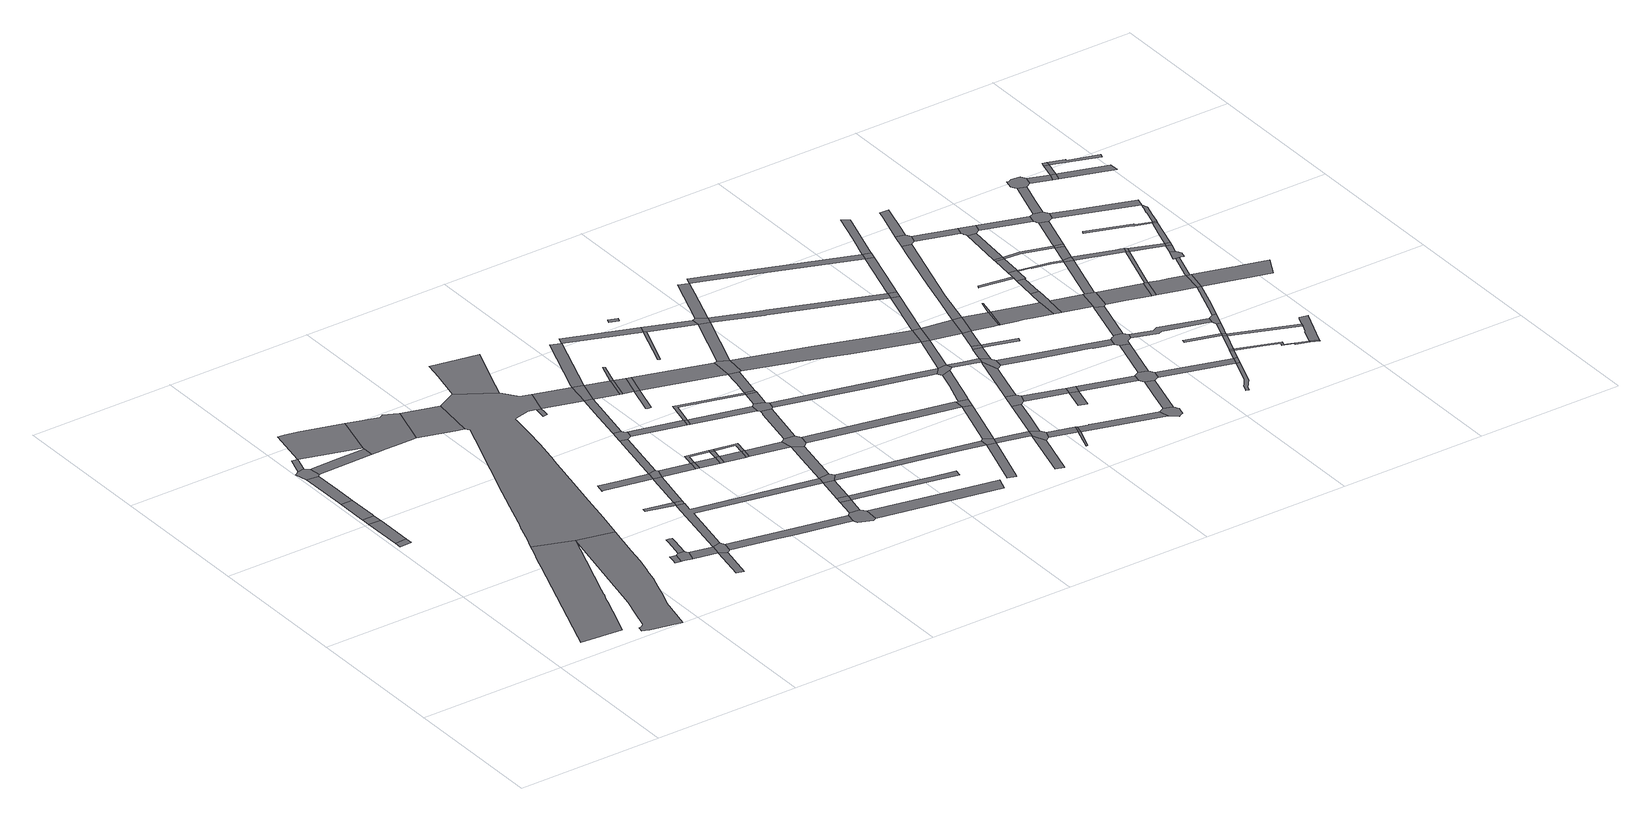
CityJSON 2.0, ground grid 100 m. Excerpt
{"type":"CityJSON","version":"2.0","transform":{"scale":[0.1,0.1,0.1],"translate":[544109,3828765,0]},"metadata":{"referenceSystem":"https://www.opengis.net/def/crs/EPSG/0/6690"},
"CityObjects":{
"road1":{"type":"Road","geometry":[{"type":"MultiSurface","lod":"1","boundaries":[[[0,1,2,3]]]}]},
"road2":{"type":"Road","attributes":{"RoadStructureAttribute.sectionType":"1"},"geometry":[{"type":"MultiSurface","lod":"1","boundaries":[[[4,1,0,5]]]}]},
"road3":{"type":"Road","geometry":[{"type":"MultiSurface","lod":"1","boundaries":[[[6,4,5,7]]]}]},
"road4":{"type":"Road","geometry":[{"type":"MultiSurface","lod":"1","boundaries":[[[8,9,10,11,6,7,12,13]]]}]},
"road5":{"type":"Road","attributes":{"function":"2","RoadStructureAttribute.sectionType":"1"},"geometry":[{"type":"MultiSurface","lod":"1","boundaries":[[[14,15,16,17,18,19,20,21,22,23,24,25,26,27,28,29,30,31,32,33,34,35,36,37,38,39,40,41]]]}]},
"road6":{"type":"Road","attributes":{"RoadStructureAttribute.sectionType":"1"},"geometry":[{"type":"MultiSurface","lod":"1","boundaries":[[[42,43,44,8,13,45,46,47]]]}]},
"road7":{"type":"Road","geometry":[{"type":"MultiSurface","lod":"1","boundaries":[[[48,49,50,42,47,51,52]]]}]},
"road8":{"type":"Road","attributes":{"RoadStructureAttribute.sectionType":"1"},"geometry":[{"type":"MultiSurface","lod":"1","boundaries":[[[53,49,48,54]]]}]},
"road9":{"type":"Road","attributes":{"function":"1"},"geometry":[{"type":"MultiSurface","lod":"1","boundaries":[[[41,55,56,57,58,59,60,61,62,63,64,65,66,67,68,69,70,71,72,73,74,75,76]]]}]},
"road10":{"type":"Road","attributes":{"RoadStructureAttribute.sectionType":"1"},"geometry":[{"type":"MultiSurface","lod":"1","boundaries":[[[77,78,79,52,51,80]]]}]},
"road11":{"type":"Road","attributes":{"function":"3","RoadStructureAttribute.sectionType":"1"},"geometry":[{"type":"MultiSurface","lod":"1","boundaries":[[[81,82,83,54,84,85,86,87]]]}]},
"road12":{"type":"Road","geometry":[{"type":"MultiSurface","lod":"1","boundaries":[[[88,89,90,91,92,93]]]}]},
"road13":{"type":"Road","attributes":{"RoadStructureAttribute.sectionType":"1"},"geometry":[{"type":"MultiSurface","lod":"1","boundaries":[[[94,95,93,92,96,97,98,99,100]]]}]},
"road14":{"type":"Road","geometry":[{"type":"MultiSurface","lod":"1","boundaries":[[[101,102,87,86,77,80,103,104,105,106,107,108,109,110]]]}]},
"road15":{"type":"Road","attributes":{"RoadStructureAttribute.sectionType":"1"},"geometry":[{"type":"MultiSurface","lod":"1","boundaries":[[[111,112,113,114,115,94,100]]]}]},
"road16":{"type":"Road","attributes":{"RoadStructureAttribute.sectionType":"1"},"geometry":[{"type":"MultiSurface","lod":"1","boundaries":[[[98,97,116,117]]]}]},
"road17":{"type":"Road","attributes":{"RoadStructureAttribute.sectionType":"1"},"geometry":[{"type":"MultiSurface","lod":"1","boundaries":[[[116,118,119,120]]]}]},
"road18":{"type":"Road","geometry":[{"type":"MultiSurface","lod":"1","boundaries":[[[121,117,116,120,122,123,124,125]]]}]},
"road19":{"type":"Road","attributes":{"function":"2"},"geometry":[{"type":"MultiSurface","lod":"1","boundaries":[[[126,127,128,129,130,131,132,133,134,135,136,137,138,139,140,141,142,143,144,145,146,147,148,149,14,41,76,150,151,152,153,154,155,156,157,158,159,160,161,162,163,164,165,166,167,168,169]]]}]},
"road20":{"type":"Road","geometry":[{"type":"MultiSurface","lod":"1","boundaries":[[[170,108,107,171,129,128]]]}]},
"road21":{"type":"Road","geometry":[{"type":"MultiSurface","lod":"1","boundaries":[[[172,173,174,175,176,177]]]}]},
"road22":{"type":"Road","geometry":[{"type":"MultiSurface","lod":"1","boundaries":[[[178,179,180,181,182,183,184]]]}]},
"road23":{"type":"Road","geometry":[{"type":"MultiSurface","lod":"1","boundaries":[[[177,176,185,186,187]]]}]},
"road24":{"type":"Road","attributes":{"RoadStructureAttribute.sectionType":"1"},"geometry":[{"type":"MultiSurface","lod":"1","boundaries":[[[183,188,189,177,187,190]]]}]},
"road25":{"type":"Road","attributes":{"RoadStructureAttribute.sectionType":"1"},"geometry":[{"type":"MultiSurface","lod":"1","boundaries":[[[191,125,124,192,193,194,195,196,197]]]}]},
"road26":{"type":"Road","geometry":[{"type":"MultiSurface","lod":"1","boundaries":[[[198,184,183,190,199]]]}]},
"road27":{"type":"Road","attributes":{"RoadStructureAttribute.sectionType":"1"},"geometry":[{"type":"MultiSurface","lod":"1","boundaries":[[[176,200,201,117,121,202,203,204,205,185]]]}]},
"road28":{"type":"Road","attributes":{"RoadStructureAttribute.sectionType":"1"},"geometry":[{"type":"MultiSurface","lod":"1","boundaries":[[[206,207,208,184,198,209]]]}]},
"road29":{"type":"Road","attributes":{"RoadStructureAttribute.sectionType":"1"},"geometry":[{"type":"MultiSurface","lod":"1","boundaries":[[[199,190,210,211]]]}]},
"road30":{"type":"Road","geometry":[{"type":"MultiSurface","lod":"1","boundaries":[[[165,212,213,214,215,216,217,166]]]}]},
"road31":{"type":"Road","geometry":[{"type":"MultiSurface","lod":"1","boundaries":[[[218,219,220,221,222,126,169,223,224,225,226,227]]]}]},
"road32":{"type":"Road","geometry":[{"type":"MultiSurface","lod":"1","boundaries":[[[211,210,228,229]]]}]},
"road33":{"type":"Road","geometry":[{"type":"MultiSurface","lod":"1","boundaries":[[[230,231,206,209,232,233,234,235]]]}]},
"road34":{"type":"Road","attributes":{"RoadStructureAttribute.sectionType":"1"},"geometry":[{"type":"MultiSurface","lod":"1","boundaries":[[[236,229,228,237,238]]]}]},
"road35":{"type":"Road","attributes":{"RoadStructureAttribute.sectionType":"1"},"geometry":[{"type":"MultiSurface","lod":"1","boundaries":[[[239,211,229,240,241,242]]]}]},
"road36":{"type":"Road","attributes":{"function":"3","RoadStructureAttribute.sectionType":"1"},"geometry":[{"type":"MultiSurface","lod":"1","boundaries":[[[167,166,243,244,245]]]}]},
"road37":{"type":"Road","attributes":{"RoadStructureAttribute.sectionType":"1"},"geometry":[{"type":"MultiSurface","lod":"1","boundaries":[[[244,246,247,248,249,230,235,250]]]}]},
"road38":{"type":"Road","geometry":[{"type":"MultiSurface","lod":"1","boundaries":[[[251,197,196,252,253,254,255,256]]]}]},
"road39":{"type":"Road","geometry":[{"type":"MultiSurface","lod":"1","boundaries":[[[238,237,257,258]]]}]},
"road40":{"type":"Road","attributes":{"RoadStructureAttribute.sectionType":"1"},"geometry":[{"type":"MultiSurface","lod":"1","boundaries":[[[241,238,258,259]]]}]},
"road41":{"type":"Road","attributes":{"RoadStructureAttribute.sectionType":"1"},"geometry":[{"type":"MultiSurface","lod":"1","boundaries":[[[260,251,256,261]]]}]},
"road42":{"type":"Road","geometry":[{"type":"MultiSurface","lod":"1","boundaries":[[[242,241,259,262]]]}]},
"road43":{"type":"Road","attributes":{"RoadStructureAttribute.sectionType":"1"},"geometry":[{"type":"MultiSurface","lod":"1","boundaries":[[[263,233,232,264,265,266]]]}]},
"road44":{"type":"Road","attributes":{"RoadStructureAttribute.sectionType":"1"},"geometry":[{"type":"MultiSurface","lod":"1","boundaries":[[[267,258,257,268,269]]]}]},
"road45":{"type":"Road","geometry":[{"type":"MultiSurface","lod":"1","boundaries":[[[270,260,261,271]]]}]},
"road46":{"type":"Road","geometry":[{"type":"MultiSurface","lod":"1","boundaries":[[[245,244,250,272]]]}]},
"road47":{"type":"Road","attributes":{"RoadStructureAttribute.sectionType":"1"},"geometry":[{"type":"MultiSurface","lod":"1","boundaries":[[[273,262,259,274,269,275]]]}]},
"road48":{"type":"Road","geometry":[{"type":"MultiSurface","lod":"1","boundaries":[[[269,268,276,275]]]}]},
"road49":{"type":"Road","attributes":{"RoadStructureAttribute.sectionType":"1"},"geometry":[{"type":"MultiSurface","lod":"1","boundaries":[[[203,270,271,277,278]]]}]},
"road50":{"type":"Road","attributes":{"function":"3","RoadStructureAttribute.sectionType":"1"},"geometry":[{"type":"MultiSurface","lod":"1","boundaries":[[[272,250,279,280,281]]]}]},
"road51":{"type":"Road","geometry":[{"type":"MultiSurface","lod":"1","boundaries":[[[266,265,282,283]]]}]},
"road52":{"type":"Road","geometry":[{"type":"MultiSurface","lod":"1","boundaries":[[[284,204,203,278,285]]]}]},
"road53":{"type":"Road","attributes":{"RoadStructureAttribute.sectionType":"1"},"geometry":[{"type":"MultiSurface","lod":"1","boundaries":[[[286,287,288,289,290]]]}]},
"road54":{"type":"Road","attributes":{"RoadStructureAttribute.sectionType":"1"},"geometry":[{"type":"MultiSurface","lod":"1","boundaries":[[[291,275,276,292,293]]]}]},
"road55":{"type":"Road","geometry":[{"type":"MultiSurface","lod":"1","boundaries":[[[281,280,294,295]]]}]},
"road56":{"type":"Road","attributes":{"RoadStructureAttribute.sectionType":"1"},"geometry":[{"type":"MultiSurface","lod":"1","boundaries":[[[296,297,298,245,272,299]]]}]},
"road57":{"type":"Road","attributes":{"RoadStructureAttribute.sectionType":"1"},"geometry":[{"type":"MultiSurface","lod":"1","boundaries":[[[292,300,204,284,301,302]]]}]},
"road58":{"type":"Road","attributes":{"function":"3","RoadStructureAttribute.sectionType":"1"},"geometry":[{"type":"MultiSurface","lod":"1","boundaries":[[[295,294,303,286,304]]]}]},
"road59":{"type":"Road","geometry":[{"type":"MultiSurface","lod":"1","boundaries":[[[304,286,290,305]]]}]},
"road60":{"type":"Road","geometry":[{"type":"MultiSurface","lod":"1","boundaries":[[[306,307,308,309,281,295]]]}]},
"road61":{"type":"Road","attributes":{"RoadStructureAttribute.sectionType":"1"},"geometry":[{"type":"MultiSurface","lod":"1","boundaries":[[[283,282,310,311]]]}]},
"road62":{"type":"Road","geometry":[{"type":"MultiSurface","lod":"1","boundaries":[[[312,293,292,302,313,314,315,316]]]}]},
"road63":{"type":"Road","attributes":{"RoadStructureAttribute.sectionType":"1"},"geometry":[{"type":"MultiSurface","lod":"1","boundaries":[[[317,255,254,318,319]]]}]},
"road64":{"type":"Road","attributes":{"RoadStructureAttribute.sectionType":"1"},"geometry":[{"type":"MultiSurface","lod":"1","boundaries":[[[320,321,322,323,324,325,271,261]]]}]},
"road65":{"type":"Road","attributes":{"RoadStructureAttribute.sectionType":"1"},"geometry":[{"type":"MultiSurface","lod":"1","boundaries":[[[326,266,283,327,328,329]]]}]},
"road66":{"type":"Road","attributes":{"RoadStructureAttribute.sectionType":"1"},"geometry":[{"type":"MultiSurface","lod":"1","boundaries":[[[330,331,332,312,316,333]]]}]},
"road67":{"type":"Road","attributes":{"function":"3","RoadStructureAttribute.sectionType":"1"},"geometry":[{"type":"MultiSurface","lod":"1","boundaries":[[[305,290,334,335,336,337,338]]]}]},
"road68":{"type":"Road","geometry":[{"type":"MultiSurface","lod":"1","boundaries":[[[339,340,341,311,310,330,333,342,343,344]]]}]},
"road69":{"type":"Road","attributes":{"RoadStructureAttribute.sectionType":"1"},"geometry":[{"type":"MultiSurface","lod":"1","boundaries":[[[345,346,347,285,278,348,349,350]]]}]},
"road70":{"type":"Road","attributes":{"RoadStructureAttribute.sectionType":"1"},"geometry":[{"type":"MultiSurface","lod":"1","boundaries":[[[351,328,339,344,352]]]}]},
"road71":{"type":"Road","attributes":{"RoadStructureAttribute.sectionType":"1"},"geometry":[{"type":"MultiSurface","lod":"1","boundaries":[[[353,299,354,355,356]]]}]},
"road72":{"type":"Road","geometry":[{"type":"MultiSurface","lod":"1","boundaries":[[[329,328,351,352,357]]]}]},
"road73":{"type":"Road","attributes":{"RoadStructureAttribute.sectionType":"1"},"geometry":[{"type":"MultiSurface","lod":"1","boundaries":[[[337,358,359,360,361,329,357,362]]]}]},
"road74":{"type":"Road","attributes":{"RoadStructureAttribute.sectionType":"1"},"geometry":[{"type":"MultiSurface","lod":"1","boundaries":[[[355,363,364,365,366]]]}]},
"road75":{"type":"Road","geometry":[{"type":"MultiSurface","lod":"1","boundaries":[[[367,338,337,362,368,369]]]}]},
"road76":{"type":"Road","geometry":[{"type":"MultiSurface","lod":"1","boundaries":[[[370,371,372,373]]]}]},
"road77":{"type":"Road","attributes":{"RoadStructureAttribute.sectionType":"1"},"geometry":[{"type":"MultiSurface","lod":"1","boundaries":[[[374,375,376,315,314,377,378,379,380]]]}]},
"road78":{"type":"Road","attributes":{"RoadStructureAttribute.sectionType":"1"},"geometry":[{"type":"MultiSurface","lod":"1","boundaries":[[[349,381,382,383,384]]]}]},
"road79":{"type":"Road","geometry":[{"type":"MultiSurface","lod":"1","boundaries":[[[356,355,366,385,386]]]}]},
"road80":{"type":"Road","attributes":{"RoadStructureAttribute.sectionType":"1"},"geometry":[{"type":"MultiSurface","lod":"1","boundaries":[[[385,367,369,387]]]}]},
"road81":{"type":"Road","attributes":{"RoadStructureAttribute.sectionType":"1"},"geometry":[{"type":"MultiSurface","lod":"1","boundaries":[[[388,343,342,389,390,391,392,393]]]}]},
"road82":{"type":"Road","geometry":[{"type":"MultiSurface","lod":"1","boundaries":[[[394,350,349,384,395]]]}]},
"road83":{"type":"Road","geometry":[{"type":"MultiSurface","lod":"1","boundaries":[[[396,386,385,387,397]]]}]},
"road84":{"type":"Road","attributes":{"RoadStructureAttribute.sectionType":"1"},"geometry":[{"type":"MultiSurface","lod":"1","boundaries":[[[398,399,400,401,402]]]}]},
"road85":{"type":"Road","attributes":{"RoadStructureAttribute.sectionType":"1"},"geometry":[{"type":"MultiSurface","lod":"1","boundaries":[[[403,395,384,404,405,398,406]]]}]},
"road86":{"type":"Road","attributes":{"RoadStructureAttribute.sectionType":"1"},"geometry":[{"type":"MultiSurface","lod":"1","boundaries":[[[379,394,395,407,408]]]}]},
"road87":{"type":"Road","attributes":{"RoadStructureAttribute.sectionType":"1"},"geometry":[{"type":"MultiSurface","lod":"1","boundaries":[[[409,396,397,410,411,412]]]}]},
"road88":{"type":"Road","attributes":{"function":"3","RoadStructureAttribute.sectionType":"1"},"geometry":[{"type":"MultiSurface","lod":"1","boundaries":[[[413,414,369,368,415,416,417,418,419,420,421,422]]]}]},
"road89":{"type":"Road","geometry":[{"type":"MultiSurface","lod":"1","boundaries":[[[406,398,402,423,424,425]]]}]},
"road90":{"type":"Road","geometry":[{"type":"MultiSurface","lod":"1","boundaries":[[[380,379,408,426,427]]]}]},
"road91":{"type":"Road","attributes":{"RoadStructureAttribute.sectionType":"1"},"geometry":[{"type":"MultiSurface","lod":"1","boundaries":[[[428,429,406,425,430,431,432,433,434]]]}]},
"road92":{"type":"Road","attributes":{"RoadStructureAttribute.sectionType":"1"},"geometry":[{"type":"MultiSurface","lod":"1","boundaries":[[[424,423,435,436,437]]]}]},
"road93":{"type":"Road","geometry":[{"type":"MultiSurface","lod":"1","boundaries":[[[436,438,439,440,441,442,443,444]]]}]},
"road94":{"type":"Road","attributes":{"RoadStructureAttribute.sectionType":"1"},"geometry":[{"type":"MultiSurface","lod":"1","boundaries":[[[445,446,447,448,449,450,427,426]]]}]},
"road95":{"type":"Road","geometry":[{"type":"MultiSurface","lod":"1","boundaries":[[[437,436,444,451]]]}]},
"road96":{"type":"Road","geometry":[{"type":"MultiSurface","lod":"1","boundaries":[[[452,428,434,453,454,455]]]}]},
"road97":{"type":"Road","geometry":[{"type":"MultiSurface","lod":"1","boundaries":[[[456,393,392,447,446,457]]]}]},
"road98":{"type":"Road","attributes":{"RoadStructureAttribute.sectionType":"1"},"geometry":[{"type":"MultiSurface","lod":"1","boundaries":[[[458,459,460,461,397,387,462,463,464,465,466,467]]]}]},
"road99":{"type":"Road","attributes":{"RoadStructureAttribute.sectionType":"1"},"geometry":[{"type":"MultiSurface","lod":"1","boundaries":[[[468,469,470,452,455,471,472]]]}]},
"road100":{"type":"Road","attributes":{"RoadStructureAttribute.sectionType":"1"},"geometry":[{"type":"MultiSurface","lod":"1","boundaries":[[[421,393,456,473]]]}]},
"road101":{"type":"Road","attributes":{"RoadStructureAttribute.sectionType":"1"},"geometry":[{"type":"MultiSurface","lod":"1","boundaries":[[[474,475,476,456,457,477,478,468,479]]]}]},
"road102":{"type":"Road","attributes":{"RoadStructureAttribute.sectionType":"1"},"geometry":[{"type":"MultiSurface","lod":"1","boundaries":[[[480,481,454,453,482,483,484]]]}]},
"road103":{"type":"Road","attributes":{"RoadStructureAttribute.sectionType":"1"},"geometry":[{"type":"MultiSurface","lod":"1","boundaries":[[[485,486,487,488,451,444,489,490]]]}]},
"road104":{"type":"Road","geometry":[{"type":"MultiSurface","lod":"1","boundaries":[[[483,491,492,493]]]}]},
"road105":{"type":"Road","geometry":[{"type":"MultiSurface","lod":"1","boundaries":[[[422,421,473,494]]]}]},
"road106":{"type":"Road","geometry":[{"type":"MultiSurface","lod":"1","boundaries":[[[479,468,472,495,496,497,498,499]]]}]},
"road107":{"type":"Road","attributes":{"RoadStructureAttribute.sectionType":"1"},"geometry":[{"type":"MultiSurface","lod":"1","boundaries":[[[500,501,479,499,502,503]]]}]},
"road108":{"type":"Road","geometry":[{"type":"MultiSurface","lod":"1","boundaries":[[[484,483,493,504]]]}]},
"road109":{"type":"Road","attributes":{"RoadStructureAttribute.sectionType":"1"},"geometry":[{"type":"MultiSurface","lod":"1","boundaries":[[[505,506,412,507,508,509]]]}]},
"road110":{"type":"Road","geometry":[{"type":"MultiSurface","lod":"1","boundaries":[[[510,500,503,511]]]}]},
"road111":{"type":"Road","attributes":{"function":"3","RoadStructureAttribute.sectionType":"1"},"geometry":[{"type":"MultiSurface","lod":"1","boundaries":[[[494,473,512,513]]]}]},
"road112":{"type":"Road","attributes":{"RoadStructureAttribute.sectionType":"1"},"geometry":[{"type":"MultiSurface","lod":"1","boundaries":[[[466,422,494,514]]]}]},
"road113":{"type":"Road","attributes":{"RoadStructureAttribute.sectionType":"1"},"geometry":[{"type":"MultiSurface","lod":"1","boundaries":[[[512,510,511,515,516]]]}]},
"road114":{"type":"Road","geometry":[{"type":"MultiSurface","lod":"1","boundaries":[[[517,490,489,518,519,520,521,522,523,524,525]]]}]},
"road115":{"type":"Road","geometry":[{"type":"MultiSurface","lod":"1","boundaries":[[[526,527,528,529,530,511,503]]]}]},
"road116":{"type":"Road","attributes":{"RoadStructureAttribute.sectionType":"1"},"geometry":[{"type":"MultiSurface","lod":"1","boundaries":[[[504,493,531,532]]]}]},
"road117":{"type":"Road","geometry":[{"type":"MultiSurface","lod":"1","boundaries":[[[513,512,516,533]]]}]},
"road118":{"type":"Road","geometry":[{"type":"MultiSurface","lod":"1","boundaries":[[[467,466,514,534]]]}]},
"road119":{"type":"Road","attributes":{"RoadStructureAttribute.sectionType":"1"},"geometry":[{"type":"MultiSurface","lod":"1","boundaries":[[[535,536,537,517,525,538]]]}]},
"road120":{"type":"Road","attributes":{"RoadStructureAttribute.sectionType":"1"},"geometry":[{"type":"MultiSurface","lod":"1","boundaries":[[[539,496,495,540,541,542,543,544,545,546,547]]]}]},
"road121":{"type":"Road","attributes":{"function":"3","RoadStructureAttribute.sectionType":"1"},"geometry":[{"type":"MultiSurface","lod":"1","boundaries":[[[548,549,533,516,550,551,552]]]}]},
"road122":{"type":"Road","attributes":{"RoadStructureAttribute.sectionType":"1"},"geometry":[{"type":"MultiSurface","lod":"1","boundaries":[[[508,467,534,553,554]]]}]},
"road123":{"type":"Road","attributes":{"function":"3","RoadStructureAttribute.sectionType":"1"},"geometry":[{"type":"MultiSurface","lod":"1","boundaries":[[[552,551,555,556]]]}]},
"road124":{"type":"Road","geometry":[{"type":"MultiSurface","lod":"1","boundaries":[[[557,532,531,535,538,558,559,560,561,562,563,564]]]}]},
"road125":{"type":"Road","geometry":[{"type":"MultiSurface","lod":"1","boundaries":[[[565,566,567,552,556]]]}]},
"road126":{"type":"Road","attributes":{"RoadStructureAttribute.sectionType":"1"},"geometry":[{"type":"MultiSurface","lod":"1","boundaries":[[[568,569,570,571,572,573,574,513,533,575,576]]]}]},
"road127":{"type":"Road","geometry":[{"type":"MultiSurface","lod":"1","boundaries":[[[509,508,554,577]]]}]},
"road128":{"type":"Road","attributes":{"function":"3","RoadStructureAttribute.sectionType":"1"},"geometry":[{"type":"MultiSurface","lod":"1","boundaries":[[[578,579,556,555,580,581,582,583,584,585]]]}]},
"road129":{"type":"Road","attributes":{"RoadStructureAttribute.sectionType":"1"},"geometry":[{"type":"MultiSurface","lod":"1","boundaries":[[[586,557,564,587]]]}]},
"road130":{"type":"Road","attributes":{"RoadStructureAttribute.sectionType":"1"},"geometry":[{"type":"MultiSurface","lod":"1","boundaries":[[[588,589,509,577,590,591,592]]]}]},
"road131":{"type":"Road","geometry":[{"type":"MultiSurface","lod":"1","boundaries":[[[593,594,595,596,547,546,586,587,597,598,599,600,601,602]]]}]},
"road132":{"type":"Road","attributes":{"RoadStructureAttribute.sectionType":"1"},"geometry":[{"type":"MultiSurface","lod":"1","boundaries":[[[561,560,603,604,605]]]}]},
"road133":{"type":"Road","geometry":[{"type":"MultiSurface","lod":"1","boundaries":[[[606,585,584,607,608,609,610,611]]]}]},
"road134":{"type":"Road","geometry":[{"type":"MultiSurface","lod":"1","boundaries":[[[612,613,614,615,616,617]]]}]},
"road135":{"type":"Road","attributes":{"RoadStructureAttribute.sectionType":"1"},"geometry":[{"type":"MultiSurface","lod":"1","boundaries":[[[604,618,619,620,621,622,623,624,625,626,627,628,629,630,631]]]}]},
"road136":{"type":"Road","geometry":[{"type":"MultiSurface","lod":"1","boundaries":[[[632,568,576,633,634,635,636,637,638,639]]]}]},
"road137":{"type":"Road","attributes":{"RoadStructureAttribute.sectionType":"1"},"geometry":[{"type":"MultiSurface","lod":"1","boundaries":[[[640,593,602,641,642]]]}]},
"road138":{"type":"Road","attributes":{"RoadStructureAttribute.sectionType":"1"},"geometry":[{"type":"MultiSurface","lod":"1","boundaries":[[[643,606,611,644]]]}]},
"road139":{"type":"Road","attributes":{"function":"3","RoadStructureAttribute.sectionType":"1"},"geometry":[{"type":"MultiSurface","lod":"1","boundaries":[[[608,607,645,646,647]]]}]},
"road140":{"type":"Road","geometry":[{"type":"MultiSurface","lod":"1","boundaries":[[[648,649,617,616,643,644,650,651,652,653]]]}]},
"road141":{"type":"Road","attributes":{"RoadStructureAttribute.sectionType":"1"},"geometry":[{"type":"MultiSurface","lod":"1","boundaries":[[[654,655,632,639,656,657,658]]]}]},
"road142":{"type":"Road","geometry":[{"type":"MultiSurface","lod":"1","boundaries":[[[605,604,631,659,660]]]}]},
"road143":{"type":"Road","attributes":{"RoadStructureAttribute.sectionType":"1"},"geometry":[{"type":"MultiSurface","lod":"1","boundaries":[[[661,648,653,662,663]]]}]},
"road144":{"type":"Road","geometry":[{"type":"MultiSurface","lod":"1","boundaries":[[[647,646,640,642,664,665,666,667,668,669,670]]]}]},
"road145":{"type":"Road","attributes":{"RoadStructureAttribute.sectionType":"1"},"geometry":[{"type":"MultiSurface","lod":"1","boundaries":[[[671,672,605,660,673,674]]]}]},
"road146":{"type":"Road","attributes":{"RoadStructureAttribute.sectionType":"1"},"geometry":[{"type":"MultiSurface","lod":"1","boundaries":[[[675,636,635,676,677]]]}]},
"road147":{"type":"Road","attributes":{"RoadStructureAttribute.sectionType":"1"},"geometry":[{"type":"MultiSurface","lod":"1","boundaries":[[[678,679,599,598,680,681,682,683]]]}]},
"road148":{"type":"Road","geometry":[{"type":"MultiSurface","lod":"1","boundaries":[[[684,661,663,685]]]}]},
"road149":{"type":"Road","geometry":[{"type":"MultiSurface","lod":"1","boundaries":[[[686,671,674,687]]]}]},
"road150":{"type":"Road","geometry":[{"type":"MultiSurface","lod":"1","boundaries":[[[688,689,690,691,692]]]}]},
"road151":{"type":"Road","attributes":{"RoadStructureAttribute.sectionType":"1"},"geometry":[{"type":"MultiSurface","lod":"1","boundaries":[[[693,684,685,694,695,696]]]}]},
"road152":{"type":"Road","attributes":{"RoadStructureAttribute.sectionType":"1"},"geometry":[{"type":"MultiSurface","lod":"1","boundaries":[[[691,686,687,697]]]}]},
"road153":{"type":"Road","attributes":{"RoadStructureAttribute.sectionType":"1"},"geometry":[{"type":"MultiSurface","lod":"1","boundaries":[[[698,699,653,652,700,701,702,703,704]]]}]},
"road154":{"type":"Road","attributes":{"RoadStructureAttribute.sectionType":"1"},"geometry":[{"type":"MultiSurface","lod":"1","boundaries":[[[703,705,670,669,706]]]}]},
"road155":{"type":"Road","geometry":[{"type":"MultiSurface","lod":"1","boundaries":[[[692,691,697,707]]]}]},
"road156":{"type":"Road","attributes":{"function":"3","RoadStructureAttribute.sectionType":"1"},"geometry":[{"type":"MultiSurface","lod":"1","boundaries":[[[667,666,708,709,710]]]}]},
"road157":{"type":"Road","geometry":[{"type":"MultiSurface","lod":"1","boundaries":[[[711,677,676,712,713,714,693,696,715,716,717,718]]]}]},
"road158":{"type":"Road","attributes":{"RoadStructureAttribute.sectionType":"1"},"geometry":[{"type":"MultiSurface","lod":"1","boundaries":[[[719,685,663,720,721,722]]]}]},
"road159":{"type":"Road","attributes":{"RoadStructureAttribute.sectionType":"1"},"geometry":[{"type":"MultiSurface","lod":"1","boundaries":[[[723,692,707,724,725,726,727]]]}]},
"road160":{"type":"Road","attributes":{"RoadStructureAttribute.sectionType":"1"},"geometry":[{"type":"MultiSurface","lod":"1","boundaries":[[[728,729,687,674,730,731,732,733,734,735,736]]]}]},
"road161":{"type":"Road","geometry":[{"type":"MultiSurface","lod":"1","boundaries":[[[737,683,682,738,723,727,739,740,741]]]}]},
"road162":{"type":"Road","geometry":[{"type":"MultiSurface","lod":"1","boundaries":[[[742,704,703,706]]]}]},
"road163":{"type":"Road","geometry":[{"type":"MultiSurface","lod":"1","boundaries":[[[743,710,709,744,745,746]]]}]},
"road164":{"type":"Road","attributes":{"RoadStructureAttribute.sectionType":"1"},"geometry":[{"type":"MultiSurface","lod":"1","boundaries":[[[721,747,748,704,742,749]]]}]},
"road165":{"type":"Road","attributes":{"RoadStructureAttribute.sectionType":"1"},"geometry":[{"type":"MultiSurface","lod":"1","boundaries":[[[707,697,750,751]]]}]},
"road166":{"type":"Road","geometry":[{"type":"MultiSurface","lod":"1","boundaries":[[[722,721,749,752]]]}]},
"road167":{"type":"Road","attributes":{"RoadStructureAttribute.sectionType":"1"},"geometry":[{"type":"MultiSurface","lod":"1","boundaries":[[[718,717,753,754]]]}]},
"road168":{"type":"Road","attributes":{"RoadStructureAttribute.sectionType":"1"},"geometry":[{"type":"MultiSurface","lod":"1","boundaries":[[[755,756,757,758,737,741,759,760,761,762]]]}]},
"road169":{"type":"Road","attributes":{"function":"3","RoadStructureAttribute.sectionType":"1"},"geometry":[{"type":"MultiSurface","lod":"1","boundaries":[[[763,764,765,766,767,745,744,768,769,755,770]]]}]},
"road170":{"type":"Road","geometry":[{"type":"MultiSurface","lod":"1","boundaries":[[[735,771,772,736]]]}]},
"road171":{"type":"Road","attributes":{"RoadStructureAttribute.sectionType":"1"},"geometry":[{"type":"MultiSurface","lod":"1","boundaries":[[[773,774,742,706,775,776,777]]]}]},
"road172":{"type":"Road","attributes":{"RoadStructureAttribute.sectionType":"1"},"geometry":[{"type":"MultiSurface","lod":"1","boundaries":[[[778,779,722,752,780]]]}]},
"road173":{"type":"Road","attributes":{"RoadStructureAttribute.sectionType":"1"},"geometry":[{"type":"MultiSurface","lod":"1","boundaries":[[[776,746,745,781]]]}]},
"road174":{"type":"Road","geometry":[{"type":"MultiSurface","lod":"1","boundaries":[[[782,783,751,750,784,785,786,787,736,772,788,789]]]}]},
"road175":{"type":"Road","geometry":[{"type":"MultiSurface","lod":"1","boundaries":[[[770,755,762,790,791,792]]]}]},
"road176":{"type":"Road","geometry":[{"type":"MultiSurface","lod":"1","boundaries":[[[793,794,795,754,753,796,797,778,780,798,799,800,801,802]]]}]},
"road177":{"type":"Road","geometry":[{"type":"MultiSurface","lod":"1","boundaries":[[[777,776,781,803]]]}]},
"road178":{"type":"Road","attributes":{"RoadStructureAttribute.sectionType":"1"},"geometry":[{"type":"MultiSurface","lod":"1","boundaries":[[[804,805,770,792,806]]]}]},
"road179":{"type":"Road","attributes":{"RoadStructureAttribute.sectionType":"1"},"geometry":[{"type":"MultiSurface","lod":"1","boundaries":[[[807,803,781,808,809,810,811,812]]]}]},
"road180":{"type":"Road","attributes":{"RoadStructureAttribute.sectionType":"1"},"geometry":[{"type":"MultiSurface","lod":"1","boundaries":[[[813,793,802,814,815]]]}]},
"road181":{"type":"Road","geometry":[{"type":"MultiSurface","lod":"1","boundaries":[[[816,817,818,819,804,806,820,821,822,823,824,825]]]}]},
"road182":{"type":"Road","attributes":{"RoadStructureAttribute.sectionType":"1"},"geometry":[{"type":"MultiSurface","lod":"1","boundaries":[[[826,827,828,829,830,831,832,833,834,835]]]}]},
"road183":{"type":"Road","attributes":{"RoadStructureAttribute.sectionType":"1"},"geometry":[{"type":"MultiSurface","lod":"1","boundaries":[[[811,816,825,836]]]}]},
"road184":{"type":"Road","attributes":{"function":"3","RoadStructureAttribute.sectionType":"1"},"geometry":[{"type":"MultiSurface","lod":"1","boundaries":[[[837,838,839,790,762,840,841,842,843,844]]]}]},
"road185":{"type":"Road","geometry":[{"type":"MultiSurface","lod":"1","boundaries":[[[812,811,836,845]]]}]},
"road186":{"type":"Road","geometry":[{"type":"MultiSurface","lod":"1","boundaries":[[[846,847,848,849,850,851,813,815,852,853,854]]]}]},
"road187":{"type":"Road","attributes":{"RoadStructureAttribute.sectionType":"1"},"geometry":[{"type":"MultiSurface","lod":"1","boundaries":[[[855,856,801,800,857,858]]]}]},
"road188":{"type":"Road","attributes":{"RoadStructureAttribute.sectionType":"1"},"geometry":[{"type":"MultiSurface","lod":"1","boundaries":[[[834,859,860,812,845,861]]]}]},
"road189":{"type":"Road","attributes":{"RoadStructureAttribute.sectionType":"1"},"geometry":[{"type":"MultiSurface","lod":"1","boundaries":[[[862,863,853,852,864,865]]]}]},
"road190":{"type":"Road","geometry":[{"type":"MultiSurface","lod":"1","boundaries":[[[835,834,861,866]]]}]},
"road191":{"type":"Road","geometry":[{"type":"MultiSurface","lod":"1","boundaries":[[[865,864,867,868]]]}]},
"road192":{"type":"Road","attributes":{"RoadStructureAttribute.sectionType":"1"},"geometry":[{"type":"MultiSurface","lod":"1","boundaries":[[[857,869,870,871,872,873,874,835,866,875,876,877]]]}]},
"road193":{"type":"Road","attributes":{"RoadStructureAttribute.sectionType":"1"},"geometry":[{"type":"MultiSurface","lod":"1","boundaries":[[[878,865,868,879]]]}]},
"road194":{"type":"Road","geometry":[{"type":"MultiSurface","lod":"1","boundaries":[[[880,878,879,881]]]}]},
"road195":{"type":"Road","attributes":{"RoadStructureAttribute.sectionType":"1"},"geometry":[{"type":"MultiSurface","lod":"1","boundaries":[[[868,867,882,883]]]}]},
"road196":{"type":"Road","attributes":{"RoadStructureAttribute.sectionType":"1"},"geometry":[{"type":"MultiSurface","lod":"1","boundaries":[[[884,885,881,879,886,887]]]}]}
},
"vertices":[
[115,1738,0],[34,1732,0],[34,1687,0],[115,1688,0],
[32,2007,0],[113,2001,0],
[32,2067,0],[113,2068,0],
[31,2287,0],[31,2234,0],[31,2231,0],[32,2077,0],[113,2084,0],[112,2288,0],
[665,1237,0],[639,1168,0],[614,1103,0],[593,1050,0],[579,1011,0],[292,233,0],[267,167,0],[551,140,0],[625,339,0],[628,348,0],[640,378,0],[661,434,0],[675,473,0],[687,506,0],[699,536,0],[700,540,0],[710,569,0],[718,591,0],[725,610,0],[739,646,0],[750,678,0],[773,740,0],[785,771,0],[837,911,0],[863,981,0],[909,1106,0],[918,1129,0],[922,1141,0],
[30,2638,0],[31,2306,0],[31,2301,0],[111,2328,0],[111,2442,0],[110,2629,0],
[87,2752,0],[41,2740,0],[6,2720,0],[124,2644,0],[115,2723,0],
[81,2867,0],[121,2859,0],
[916,1106,0],[762,378,0],[723,245,0],[690,130,0],[688,124,0],[688,122,0],[688,120,0],[664,104,0],[645,102,0],[637,64,0],[682,47,0],[684,47,0],[893,1,0],[946,242,0],[977,322,0],[1011,425,0],[1045,518,0],[1067,608,0],[1069,615,0],[1098,728,0],[1122,851,0],[1172,1087,0],
[512,2730,0],[297,2726,0],[181,2725,0],[513,2650,0],
[307,3116,0],[222,3132,0],[174,3140,0],[501,2748,0],[510,2744,0],[512,2742,0],[588,3034,0],
[1269,661,0],[1268,661,0],[1262,624,0],[1256,587,0],[1295,580,0],[1309,653,0],
[1334,668,0],[1315,656,0],[1317,576,0],[1367,566,0],[1390,637,0],[1385,645,0],[1374,664,0],
[823,2981,0],[804,2972,0],[553,2650,0],[618,2653,0],[683,2654,0],[820,2656,0],[838,2651,0],[921,2939,0],[923,2943,0],[827,2984,0],
[1399,794,0],[1406,829,0],[1386,832,0],[1366,836,0],[1360,801,0],
[1531,535,0],[1546,607,0],
[1482,281,0],[1533,271,0],[1580,506,0],
[1602,620,0],[1595,515,0],[1600,517,0],[1605,520,0],[1619,592,0],
[1304,2941,0],[1276,2926,0],[1170,2870,0],[1136,2572,0],[1152,2541,0],[1128,2476,0],[1112,2435,0],[1013,2172,0],[999,2135,0],[992,2115,0],[989,2108,0],[980,2085,0],[971,2063,0],[922,1931,0],[832,1688,0],[767,1512,0],[755,1479,0],[740,1439,0],[737,1432,0],[733,1422,0],[732,1419,0],[710,1354,0],[709,1352,0],[708,1347,0],[1210,1264,0],[1253,1477,0],[1296,1690,0],[1353,1963,0],[1356,1974,0],[1394,2166,0],[1395,2173,0],[1397,2181,0],[1420,2313,0],[1441,2476,0],[1442,2487,0],[1442,2489,0],[1457,2493,0],[1555,2521,0],[1610,2505,0],[1610,2503,0],[1637,2497,0],[1688,2664,0],[1616,2686,0],[1541,2792,0],
[1073,2897,0],[1076,2582,0],
[1459,1201,0],[1458,1202,0],[1456,1187,0],[1454,1172,0],[1643,1124,0],[1651,1159,0],
[1536,1551,0],[1396,1578,0],[1388,1546,0],[1380,1513,0],[1382,1513,0],[1710,1450,0],[1723,1515,0],
[1698,1114,0],[1698,1117,0],[1705,1148,0],
[1707,1436,0],[1651,1161,0],[1765,1442,0],
[2015,515,0],[1918,459,0],[1996,444,0],[2117,421,0],[2192,405,0],[2397,367,0],[2410,439,0],
[1779,1527,0],[1789,1511,0],
[1641,1113,0],[1641,1112,0],[1675,988,0],[2505,830,0],[2517,884,0],[1685,1042,0],
[1802,1922,0],[1742,1613,0],[1730,1554,0],[1853,1912,0],
[1983,1399,0],[1997,1471,0],
[1604,2471,0],[1597,2425,0],[1596,2420,0],[1613,2423,0],[1629,2425,0],[1634,2466,0],
[1378,3280,0],[1354,3155,0],[1314,2966,0],[1313,2963,0],[1309,2953,0],[1572,2875,0],[1613,2983,0],[1634,3041,0],[1671,3138,0],[1702,3218,0],
[2006,1394,0],[2020,1466,0],
[1821,2019,0],[1805,1933,0],[1886,1930,0],[1899,1983,0],[1887,1986,0],[1873,2010,0],
[2146,1442,0],[2139,1368,0],[2153,1440,0],
[2012,1555,0],[2032,1535,0],[2165,1511,0],[2168,1528,0],
[1643,2495,0],[1899,2423,0],[1928,2591,0],
[1898,2422,0],[1859,2219,0],[1834,2086,0],[1823,2031,0],[1953,2410,0],
[2433,456,0],[2409,342,0],[2501,303,0],[2523,317,0],[2528,414,0],[2504,451,0],
[2166,1363,0],[2180,1434,0],
[2195,1506,0],
[2458,587,0],[2529,573,0],
[2198,1523,0],
[2240,1900,0],[2072,1884,0],[2236,1843,0],[2249,1897,0],
[2315,1408,0],[2304,1336,0],[2318,1407,0],
[2468,636,0],[2539,621,0],
[1998,2570,0],
[2358,1495,0],[2333,1480,0],[2340,1404,0],
[2326,1332,0],
[2542,641,0],[2576,815,0],
[1964,2406,0],[2114,2364,0],[2159,2521,0],
[2256,1838,0],[2269,1891,0],
[2591,895,0],[2615,863,0],
[2203,2338,0],[2144,2138,0],[2160,2133,0],[2177,2129,0],[2236,2329,0],
[2349,1402,0],[2592,1279,0],[2580,1357,0],
[2133,2358,0],[2177,2515,0],
[2107,3068,0],[1937,2615,0],[1929,2593,0],[2175,3042,0],
[2563,1123,0],[2636,1123,0],[2658,1237,0],
[2200,2339,0],[2250,2493,0],
[2284,2482,0],
[2226,2666,0],[2219,2670,0],[2211,2674,0],[2211,2673,0],
[2669,1735,0],[2672,1791,0],
[2611,1376,0],[2671,1246,0],[2690,1261,0],[2704,1334,0],[2682,1366,0],
[3191,286,0],[3348,160,0],[3380,249,0],
[2815,515,0],[3063,465,0],[3220,434,0],[3230,483,0],[3072,514,0],[2825,564,0],
[2290,2067,0],[2307,2037,0],[2723,1926,0],[2727,1948,0],
[2683,1718,0],[2676,1684,0],[2672,1684,0],[2750,1700,0],
[2674,2204,0],[2722,2190,0],[2760,2179,0],[2774,2176,0],[2781,2329,0],
[2698,1810,0],[2693,1806,0],[2686,1801,0],[2767,1711,0],[2778,1766,0],[2766,1786,0],
[3375,714,0],[3322,724,0],[2949,798,0],[3376,659,0],[3550,623,0],[3551,679,0],
[2769,1916,0],[2791,1912,0],
[2194,3093,0],[2635,2869,0],[2644,2865,0],[2663,2917,0],
[2795,1934,0],
[2743,2005,0],[2739,2006,0],[2729,1957,0],[2728,1956,0],[2841,2162,0],
[2530,2557,0],[2537,2553,0],[2545,2550,0],[2663,2858,0],
[2807,2336,0],[2858,2164,0],[2873,2303,0],
[2552,3102,0],[2543,3077,0],[2604,3055,0],[2613,3079,0],
[3684,1135,0],[3370,1201,0],[3363,1203,0],[3345,1130,0],[3371,1124,0],[3686,1062,0],[3690,1134,0],
[3428,240,0],[3484,223,0],[3488,233,0],[3611,610,0],
[2960,2747,0],[2961,2805,0],
[3031,2724,0],
[3366,1622,0],[3367,1564,0],[3678,1487,0],[3710,1478,0],[3782,1460,0],[3828,1506,0],
[3571,692,0],[3626,656,0],
[2986,2815,0],[3050,2774,0],
[3831,550,0],[3830,547,0],[3720,161,0],[3779,144,0],[3869,461,0],
[3768,622,0],[3629,603,0],[3807,558,0],[3846,605,0],
[3629,667,0],[3745,1044,0],
[3126,3190,0],[3120,2965,0],[3153,3053,0],[3194,3165,0],
[3719,2031,0],[3361,2149,0],[3262,2032,0],[3268,2027,0],[3362,1995,0],[3483,1953,0],[3484,1952,0],[3911,1818,0],[3922,1814,0],[3958,1955,0],
[3900,480,0],[3921,536,0],[3901,570,0],
[3765,1113,0],[3706,1131,0],
[3930,900,0],[3850,619,0],[3908,596,0],[3922,646,0],[3953,755,0],[3966,802,0],[3989,884,0],
[4067,432,0],[4080,428,0],[4097,486,0],
[4049,342,0],[4027,271,0],[4027,270,0],[4032,270,0],[4037,270,0],[4061,335,0],[4093,424,0],
[3772,1135,0],[3870,1452,0],[3802,1427,0],[3764,1303,0],[3713,1154,0],[3707,1134,0],
[4110,482,0],
[3962,1010,0],[4022,905,0],[4044,963,0],[4024,993,0],
[3889,1514,0],[3902,1471,0],
[3685,2536,0],[3387,2648,0],[3356,2659,0],[3352,2661,0],[3346,2605,0],[3356,2601,0],[3879,2406,0],[3926,2388,0],[4068,2334,0],[4084,2386,0],
[4081,1421,0],[4076,1406,0],[3997,1137,0],[4066,1137,0],[4114,1301,0],
[3976,1801,0],
[4082,1463,0],[4078,1463,0],[3992,1482,0],[4068,1424,0],[4070,1424,0],[4092,1460,0],
[4271,896,0],[4255,900,0],[4200,854,0],[4297,826,0],[4313,883,0],
[4603,339,0],[4220,450,0],[4181,462,0],[4179,462,0],[4623,272,0],[4608,337,0],
[4255,677,0],[4313,661,0],[4354,809,0],
[4013,1946,0],
[4151,1324,0],[4161,1385,0],[4155,1396,0],[4148,1409,0],[4145,1414,0],
[4124,1570,0],[4100,1486,0],[4182,1549,0],[4183,1553,0],
[4371,866,0],
[3351,3164,0],[3213,3214,0],[3351,3107,0],[4207,2786,0],[4222,2839,0],
[4133,1600,0],[4192,1583,0],
[4178,1756,0],[4221,1915,0],
[4124,2318,0],
[4236,1742,0],[4237,1745,0],
[4648,358,0],[4674,227,0],[4685,233,0],[4697,239,0],[4711,245,0],[4726,303,0],[4718,316,0],[4712,326,0],[4706,336,0],
[4267,1529,0],[4407,1488,0],[4412,1501,0],[4417,1513,0],[4416,1514,0],
[4717,703,0],[4729,760,0],
[4283,1908,0],
[4139,2370,0],
[4737,671,0],[4695,524,0],[4671,440,0],[4796,651,0],
[4309,1342,0],[4399,1253,0],[4633,1187,0],[4634,1190,0],[4713,1168,0],[4713,1164,0],[4780,1144,0],[4840,1129,0],[4855,1187,0],
[4431,1867,0],[4292,1905,0],[4378,1714,0],[4411,1707,0],[4445,1863,0],
[4158,2435,0],[4260,2769,0],
[4421,1705,0],[4456,1860,0],
[4768,779,0],[4807,656,0],[4819,662,0],[4833,668,0],[4848,726,0],[4841,739,0],[4834,750,0],[4827,761,0],
[4482,1964,0],[4479,1965,0],[4475,1966,0],
[4468,2781,0],[4444,2701,0],[4335,2327,0],[4289,2157,0],[4273,2099,0],[4224,1925,0],[4223,1919,0],[4348,2165,0],[4527,2763,0],
[4276,2822,0],
[4750,1781,0],[4720,1788,0],[4523,1682,0],[4572,1672,0],[4625,1657,0],[4690,1639,0],[4750,1623,0],[4759,1779,0],
[4859,1098,0],[4919,1081,0],
[4349,3237,0],[4283,3022,0],[4284,2849,0],[4391,3187,0],[4397,3209,0],
[4895,1217,0],[4892,1206,0],[4880,1200,0],[4877,1198,0],[4929,1115,0],[4961,1131,0],[4975,1171,0],[4963,1188,0],[4961,1191,0],[4954,1201,0],
[5296,533,0],[5304,531,0],[5324,587,0],
[4773,1890,0],[4799,1609,0],[4818,1760,0],[4819,1766,0],[4831,1883,0],[4827,1884,0],
[4576,2147,0],[4569,2137,0],[4563,2127,0],[4568,2126,0],[4798,2092,0],[4800,2115,0],
[5233,350,0],[5221,333,0],[5200,303,0],[5187,292,0],[5178,264,0],[5166,242,0],[5187,234,0],[5197,261,0],[5221,291,0],[5231,303,0],[5248,324,0],[5316,496,0],[5321,509,0],[5328,527,0],
[4502,2893,0],[4538,2770,0],[4550,2777,0],[4561,2783,0],[4580,2841,0],[4573,2853,0],[4567,2864,0],[4560,2875,0],
[4988,1547,0],[4955,1202,0],[5045,1520,0],
[4795,2062,0],[4846,2051,0],
[4849,1596,0],[4991,1557,0],[5023,1705,0],
[4806,2165,0],[4801,2124,0],[4852,2050,0],[4862,2133,0],[4863,2148,0],[4865,2158,0],
[4585,3170,0],[4571,3122,0],[4585,2956,0],[4646,3159,0],[4648,3166,0],
[5338,553,0],[5349,582,0],
[4822,2317,0],[4866,2168,0],[4881,2311,0],
[5056,1527,0],[5066,1533,0],[5069,1534,0],[5099,1681,0],[5095,1682,0],[5090,1684,0],[5034,1702,0],
[5355,667,0],[5326,591,0],[5376,651,0],[5379,658,0],
[4844,2759,0],[4839,2697,0],[4857,2755,0],
[5160,1141,0],[5126,1125,0],[5131,1075,0],[5158,1088,0],[5462,1001,0],[5471,1044,0],
[4824,2337,0],[4883,2331,0],
[5362,684,0],[5386,675,0],
[5200,931,0],[5196,919,0],[5193,906,0],[5424,842,0],[5432,865,0],
[4857,2653,0],[4884,2341,0],[4885,2352,0],[4916,2647,0],
[5441,817,0],
[5081,2117,0],[4948,2138,0],[4948,2131,0],[4948,2123,0],[5073,2100,0],[5149,2078,0],[5154,2094,0],
[5146,2067,0],[5207,2057,0],
[5450,840,0],
[5190,1501,0],[5346,1457,0],[5387,1601,0],
[4894,2743,0],[4848,2684,0],[4850,2681,0],[4859,2667,0],[4927,2652,0],[4935,2657,0],[4947,2663,0],[4965,2721,0],
[5001,2321,0],[4991,2301,0],[5199,2239,0],[5207,2263,0],
[5473,970,0],[5451,844,0],[5476,907,0],[5481,920,0],[5497,961,0],
[5661,546,0],[5671,573,0],[5548,602,0],[5651,563,0],[5644,543,0],[5719,514,0],[5717,506,0],[5802,475,0],[5807,487,0],
[5511,1064,0],[5467,986,0],[5507,985,0],[5523,1028,0],[5536,1060,0],
[5217,2095,0],
[5397,1598,0],[5375,1449,0],[5416,1593,0],[5398,1598,0],
[5197,2232,0],[5160,2114,0],[5257,2221,0],
[5875,649,0],[5885,675,0],
[5264,2245,0],
[5270,2563,0],[5288,2620,0],
[5622,1379,0],[5542,1152,0],[5513,1069,0],[5512,1066,0],[5572,1152,0],[5581,1174,0],[5579,1175,0],[5648,1372,0],
[5644,1531,0],[5545,1558,0],[5491,1573,0],[5429,1590,0],[5427,1590,0],[5523,1407,0],[5616,1381,0],[5646,1530,0],
[5859,452,0],[5864,465,0],
[5507,2002,0],[5479,2011,0],[5494,1964,0],[5515,1957,0],[5529,1993,0],
[5289,2531,0],[5213,2284,0],[5345,2506,0],
[5533,1947,0],
[5917,745,0],[5907,731,0],[5855,597,0],[5846,589,0],[5813,503,0],[5808,489,0],[5968,725,0],[5971,731,0],
[5678,1519,0],[5674,1520,0],[5672,1521,0],
[5323,2634,0],[5310,2629,0],[5302,2626,0],[5278,2549,0],[5282,2542,0],[5357,2513,0],[5368,2519,0],[5382,2526,0],[5401,2582,0],[5381,2621,0],
[5548,1985,0],
[5711,1723,0],[5652,1546,0],[5737,1723,0],
[5566,1978,0],[5542,1944,0],[5566,1936,0],[5633,1914,0],[5749,1875,0],[5758,1902,0],
[5414,2929,0],[5423,2759,0],[5471,2911,0],
[5725,1805,0],[5720,1791,0],[5699,1728,0],[5704,1726,0],[5745,1720,0],[5768,1713,0],[5781,1756,0],[5768,1778,0],[5761,1791,0],[5759,1793,0],
[5745,2184,0],[5740,2194,0],[5444,2298,0],[5438,2288,0],[5432,2278,0],[5434,2277,0],[5717,2181,0],[5730,2169,0],[5838,2135,0],[5844,2149,0],
[5782,1864,0],
[5993,1432,0],[5949,1444,0],[5928,1450,0],[5649,1373,0],[5908,1300,0],[5911,1299,0],[6087,1249,0],[6159,1386,0],
[5791,1892,0],
[5444,3032,0],[5419,3019,0],[5407,3024,0],[5394,2966,0],[5401,2953,0],[5407,2942,0],[5508,2931,0],[5524,2988,0],[5507,3026,0],
[5771,2455,0],[5566,2525,0],[5904,2343,0],[5922,2402,0],
[5837,2133,0],[5800,2024,0],[5866,2126,0],
[5661,2943,0],[5648,2947,0],[5645,2886,0],[5664,2942,0],
[5870,2139,0],
[5679,2875,0],[5697,2932,0],
[5902,2334,0],[5895,2313,0],[5893,2307,0],[5878,2256,0],[5880,2254,0],[5848,2156,0],[5896,2226,0],[5918,2299,0],[5919,2303,0],
[5693,3045,0],[5724,3036,0],
[5702,3077,0],[5731,3068,0],
[6026,2761,0],[6022,2825,0],
[5839,3022,0],[5842,3032,0],[6036,2931,0],[6045,2957,0]
]}
